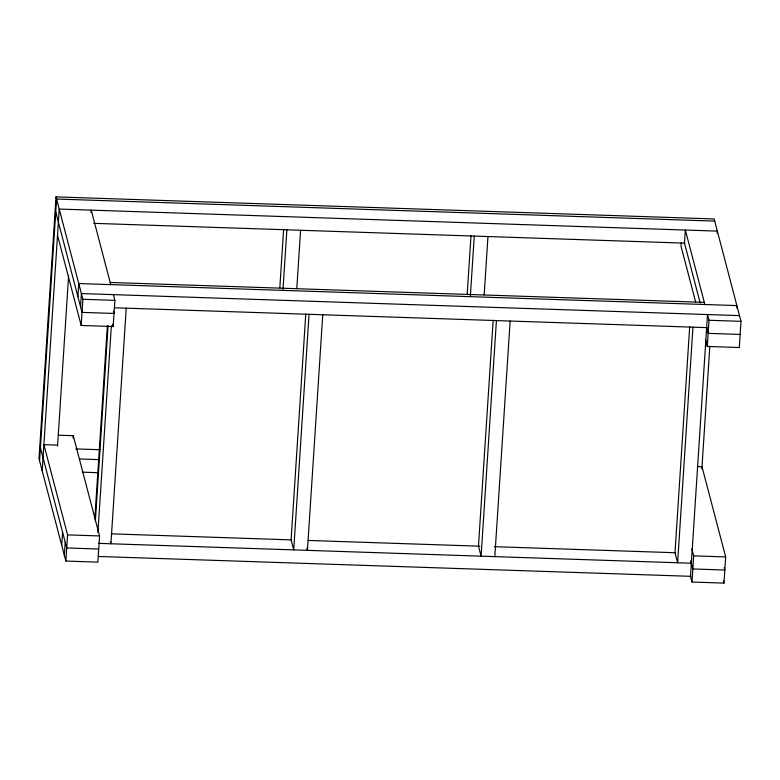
<?xml version="1.0" encoding="UTF-8"?>
<svg xmlns="http://www.w3.org/2000/svg" width="780" height="780" viewBox="0 0 780 780"><rect width="100%" height="100%" fill="white"/><g stroke="black" fill="none" stroke-linecap="round" stroke-linejoin="round"><path stroke-width="1.17" d="M705.471 339.456L707.304 346.447L739.294 347.519L741 321.34L714.139 218.946L56.023 196.891L39 458.659L65.861 561.054L97.851 562.126L99.557 535.948L73.261 435.698L58.402 435.201M39.566 460.805L56.589 199.036L714.704 221.091M42.198 470.827L59.221 209.059L717.327 231.114L717.171 233.493M57.544 446.062L68.601 276.042M61.727 545.308L62.585 532.213M77.903 296.624L78.76 283.54L736.866 305.584L736.71 307.964M64.36 555.331L65.208 542.236M80.535 306.647L81.383 293.563L739.499 315.617M73.106 438.077L73.261 435.698M65.861 561.054L67.567 534.885L43.895 444.659L57.603 445.117M113.383 294.635L114.884 300.358L113.178 326.537L81.188 325.465L82.885 299.286L56.023 196.891M91.055 212.511L91.211 210.132L110.75 284.612M94.819 518.778L107.347 326.089M95.365 521.147L108.079 325.63M97.919 532.379L111.345 325.933M126.233 308.178L110.916 543.767L110.331 541.544M279.825 287.791L283.618 229.495M283.003 289.312L286.874 229.807M296.8 288.561L300.593 230.266M305.779 313.999L291.096 539.877L293.719 549.9L309.046 314.311M322.754 314.769L307.437 550.358L306.852 548.125M467.2 294.07L470.993 235.774M470.389 295.591L474.26 236.086M484.175 294.84L487.968 236.545M493.165 320.278L478.471 546.146L481.104 556.179L496.421 320.59M494.812 556.637L510.139 321.048M681.242 242.629L681.008 246.197L695.682 302.152M684.489 243.136L685.337 230.041L704.876 304.512M689.686 326.859L674.992 552.737L677.625 562.76L692.942 327.171M697.437 466.557L702.01 466.703L725.673 556.93L723.976 583.108L691.987 582.036L693.683 555.857L691.85 548.867M707.304 346.447L709.01 320.268L707.509 314.545L690.475 576.313L691.987 582.036M701.864 468.868L709.839 346.213M93.649 223.333L684.85 243.145M110.185 282.457L704.311 302.367M82.885 299.286L114.884 300.358M709.01 320.268L741 321.34M114.592 307.788L707.021 327.639M740.152 334.435L708.162 333.362L706.631 327.532M75.689 448.9L100.025 449.719M79.54 458.962L99.002 459.615M82.339 472.173L98.153 472.709M111.238 533.842L291.281 539.877M308.305 540.452L479.837 546.195M494.432 546.683L675.685 552.757M67.567 534.885L99.557 535.948M693.683 555.857L725.673 556.93M98.348 543.348L691.694 563.228M98.709 549.042L66.719 547.969L40.414 447.72M98.426 556.471L690.846 576.322M684.304 242.434L700.206 303.049M724.21 567.674L724.825 570.024L692.835 568.951L690.69 560.791M723.372 580.817L723.976 583.108M113.422 311.123L114.026 313.453L82.037 312.38L55.741 212.131M112.564 324.207L113.178 326.537M57.515 235.238L81.188 325.465"/></g></svg>
